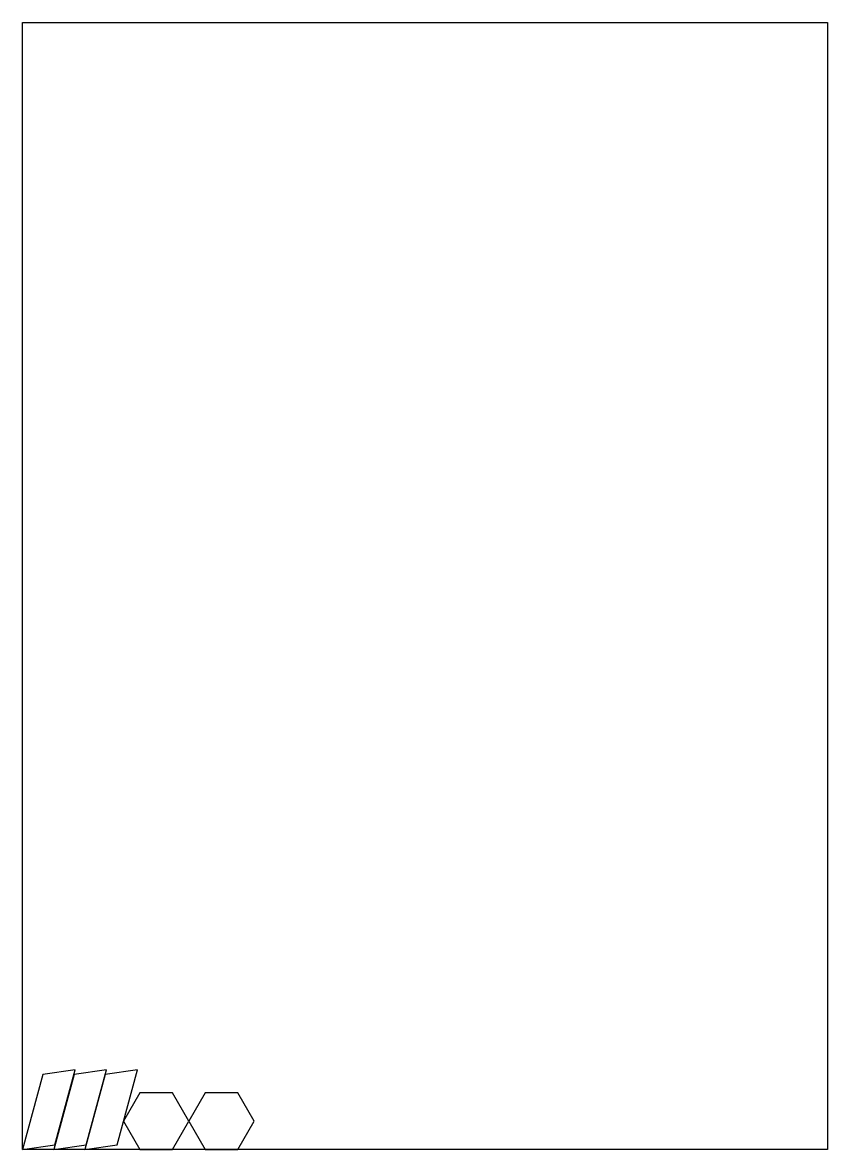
# Model space of a CAD drawing. Header units: metres. Extents: x 0 to 500, y 0 to 700.
import ezdxf

# ---------------------------------------------------------------- set-up
doc = ezdxf.new("R2010")
doc.units = ezdxf.units.M

msp = doc.modelspace()

# ---------------------------------------------------------------- linework, layer by layer
for points in [[(0, 0), (0, 700), (500, 700), (500, 0), (0, 0)], [(0, 0), (20.15, 2.97), (32.77, 49.53), (12.62, 46.56), (0, 0)], [(19.35, 0), (39.5, 2.97), (52.12, 49.53), (31.97, 46.56), (19.35, 0)], [(38.7, 0), (58.85, 2.97), (71.47, 49.53), (51.32, 46.56), (38.7, 0)], [(93.19, 0), (103.32, 17.54), (93.19, 35.09), (72.93, 35.09), (62.8, 17.54), (72.93, 0), (93.19, 0)], [(133.71, 0), (143.83, 17.54), (133.71, 35.09), (113.45, 35.09), (103.32, 17.54), (113.45, 0), (133.71, 0)]]:
    msp.add_lwpolyline(points, close=True)

doc.saveas('drawing.dxf')
